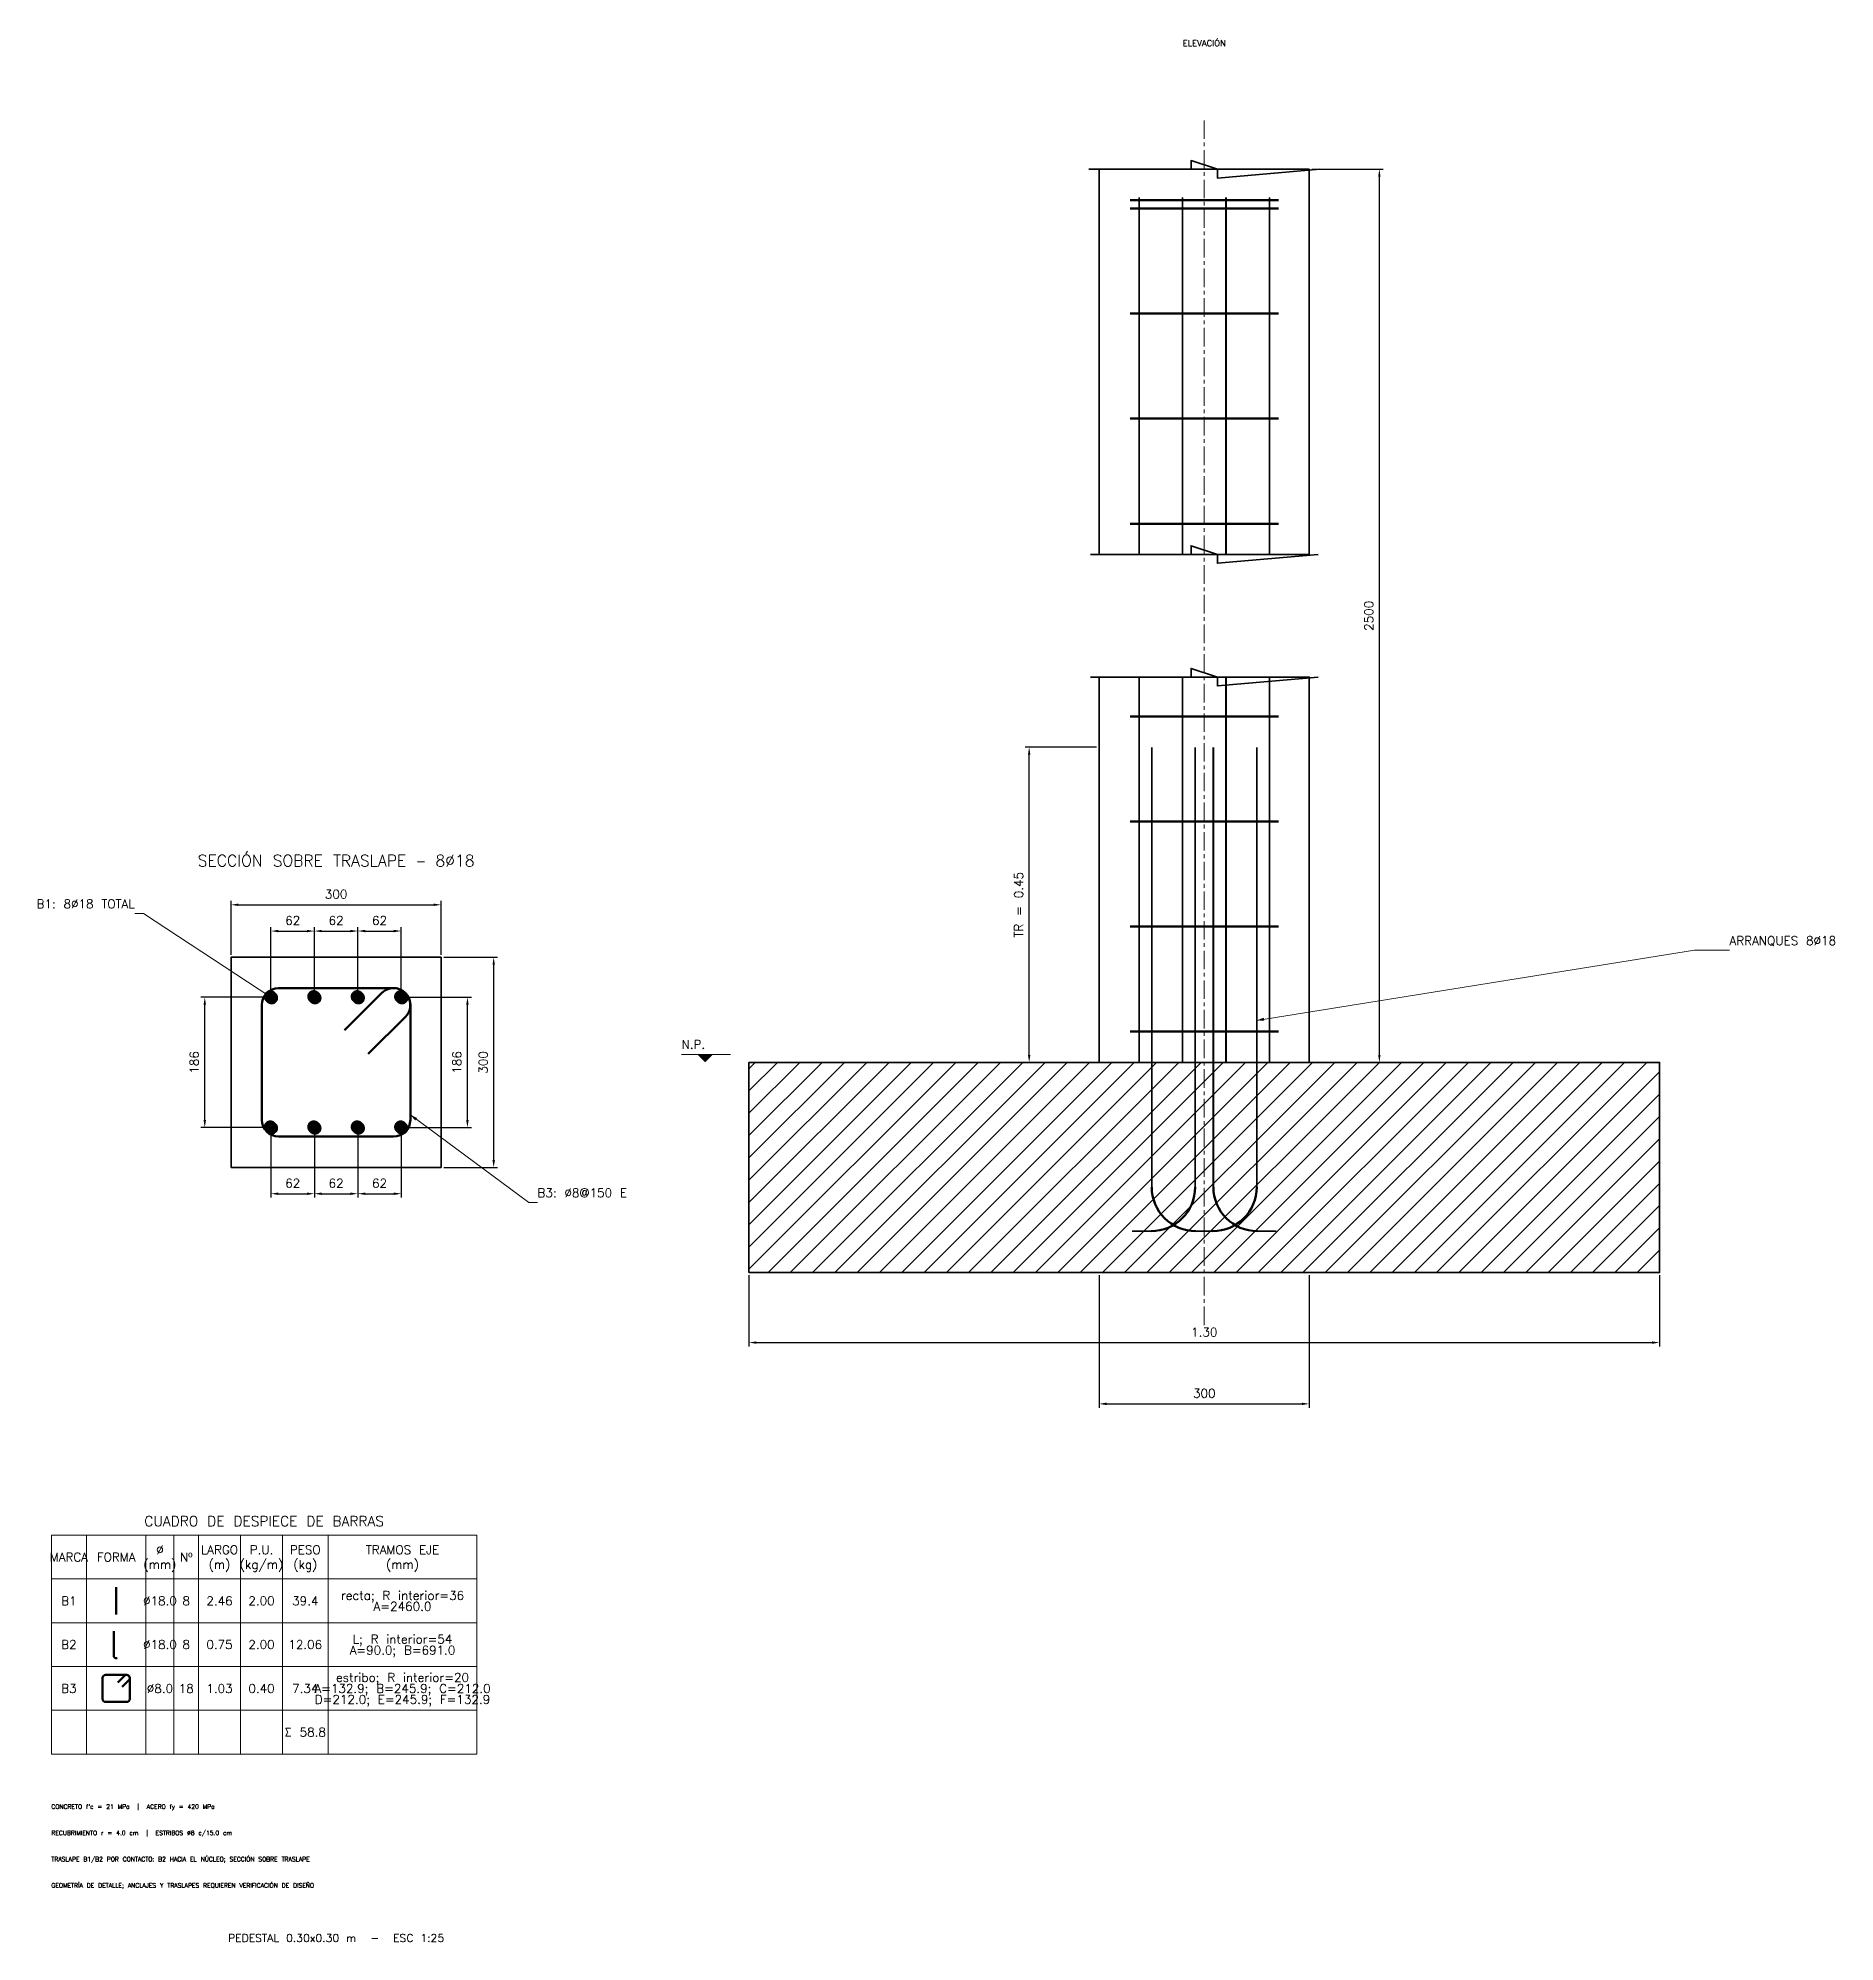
# Model space of a CAD drawing. Header units: millimetres. Extents: x -425 to 2140, y -1256 to 1462.
import ezdxf
from ezdxf.enums import TextEntityAlignment as Align

# ---------------------------------------------------------------- set-up
doc = ezdxf.new("R2010")
doc.units = ezdxf.units.MM
doc.header["$LTSCALE"] = 8.333333
doc.linetypes.add('CENTER', pattern=[5.08, 3.175, -0.635, 0.635, -0.635])
for name, color, linetype, lineweight in [('ACERO', 2, 'Continuous', 50), ('ACOTADO', 3, 'Continuous', 18), ('CONCRETO', 7, 'Continuous', 35), ('EJE', 1, 'CENTER', 13), ('HACHURADO', 8, 'Continuous', 9), ('TABLAS', 7, 'Continuous', 18), ('TEXTOS', 4, 'Continuous', 18)]:
    doc.layers.add(name, color=color, linetype=linetype, lineweight=lineweight)
doc.styles.add('ING', font='txt.shx')
doc.dimstyles.new('ING', dxfattribs={"dimtxt": 12.5, "dimasz": 10.625, "dimexe": 5.625, "dimexo": 3.75, "dimgap": 4.375, "dimtad": 1, "dimdec": 0, "dimtxsty": 'ING', "dimcen": 2.5, "dimazin": 3, "dimtfac": 1, "dimtmove": 0, "dimatfit": 3})

msp = doc.modelspace()

# ---------------------------------------------------------------- hatches: boundary and pattern name
at = {"layer": 'ACERO'}
h = msp.add_hatch(dxfattribs=at)
h.set_pattern_fill('SOLID')
edge = h.paths.add_edge_path()
edge.add_arc((-93, 93), 9, 0, 180)
edge.add_arc((-93, 93), 9, 180, 360)
h = msp.add_hatch(dxfattribs=at)
h.set_pattern_fill('SOLID')
edge = h.paths.add_edge_path()
edge.add_arc((-31, 93), 9, 0, 180)
edge.add_arc((-31, 93), 9, 180, 360)
h = msp.add_hatch(dxfattribs=at)
h.set_pattern_fill('SOLID')
edge = h.paths.add_edge_path()
edge.add_arc((31, 93), 9, 0, 180)
edge.add_arc((31, 93), 9, 180, 360)
h = msp.add_hatch(dxfattribs=at)
h.set_pattern_fill('SOLID')
edge = h.paths.add_edge_path()
edge.add_arc((93, 93), 9, 0, 180)
edge.add_arc((93, 93), 9, 180, 360)
h = msp.add_hatch(dxfattribs=at)
h.set_pattern_fill('SOLID')
edge = h.paths.add_edge_path()
edge.add_arc((-93, -93), 9, 0, 180)
edge.add_arc((-93, -93), 9, 180, 360)
h = msp.add_hatch(dxfattribs=at)
h.set_pattern_fill('SOLID')
edge = h.paths.add_edge_path()
edge.add_arc((-31, -93), 9, 0, 180)
edge.add_arc((-31, -93), 9, 180, 360)
h = msp.add_hatch(dxfattribs=at)
h.set_pattern_fill('SOLID')
edge = h.paths.add_edge_path()
edge.add_arc((31, -93), 9, 0, 180)
edge.add_arc((31, -93), 9, 180, 360)
h = msp.add_hatch(dxfattribs=at)
h.set_pattern_fill('SOLID')
edge = h.paths.add_edge_path()
edge.add_arc((93, -93), 9, 0, 180)
edge.add_arc((93, -93), 9, 180, 360)

# ---------------------------------------------------------------- linework, layer by layer
for p, q in [((1133.5, 1231), (1345.5, 1231)), ((1133.5, 1219), (1345.5, 1219)), ((1133.5, 1069), (1345.5, 1069)), ((1133.5, 919), (1345.5, 919)), ((1133.5, 769), (1345.5, 769)), ((1133.5, 494), (1345.5, 494)), ((1133.5, 344), (1345.5, 344)), ((1133.5, 194), (1345.5, 194)), ((-106, 82), (-106, -82)), ((82, 106), (-82, 106)), ((65, 99), (12, 45.9)), ((106, -82), (106, 82)), ((45.9, 12), (99, 65)), ((1133.5, 44), (1345.5, 44)), ((-82, -106), (82, -106)), ((-314, -788.1), (-314, -749.4)), ((-317.5, -847.1), (-317.5, -811.9)), ((-312.5, -850.6), (-314, -850.6)), ((-333.4, -878.8), (-333.4, -908.7)), ((-299, -874.4), (-329, -874.4)), ((-302.1, -875.7), (-311.8, -885.4)), ((-305.6, -891.6), (-295.9, -881.9)), ((-294.6, -908.7), (-294.6, -878.8)), ((-329, -913.1), (-299, -913.1))]:
    msp.add_line(p, q, dxfattribs=at)
at = {"layer": 'ACERO', "const_width": 2.52}
for points in [[(1146.5, 725), (1146.5, 1235)], [(1208.5, 725), (1208.5, 1235)], [(1270.5, 725), (1270.5, 1235)], [(1332.5, 725), (1332.5, 1235)], [(1146.5, 0), (1146.5, 550)], [(1208.5, 0), (1208.5, 550)], [(1270.5, 0), (1270.5, 550)], [(1332.5, 0), (1332.5, 550)], [(1164.5, -178), (1164.5, 450)], [(1226.5, -178), (1226.5, 450)], [(1252.5, -178), (1252.5, 450)], [(1314.5, -178), (1314.5, 450)], [(1136.5, -241), (1163.5, -241)], [(1224.5, -241), (1251.5, -241)], [(1254.5, -241), (1227.5, -241)], [(1342.5, -241), (1315.5, -241)]]:
    msp.add_lwpolyline(points, dxfattribs=at)
at = {"layer": 'ACERO'}
for centre, radius, start, end in [((-82, 82), 24, 90, 180), ((82, 82), 24, 0, 135), ((82, 82), 24, -45, 90), ((-82, -82), 24, 180, -90), ((82, -82), 24, -90, 0), ((1163.5, -178), 63, -90, 0), ((1227.5, -178), 63, 180, -90), ((1251.5, -178), 63, -90, 0), ((1315.5, -178), 63, 180, -90), ((-314, -847.1), 3.53, 180, -90), ((-329, -878.8), 4.39, 90, 180), ((-299, -878.8), 4.39, 0, 135), ((-299, -878.8), 4.39, -45, 90), ((-329, -908.7), 4.39, 180, -90), ((-299, -908.7), 4.39, -90, 0)]:
    msp.add_arc(centre, radius, start, end, dxfattribs=at)
at = {"layer": 'CONCRETO'}
for points in [[(1074.5, 1275), (1220.8, 1275), (1220.8, 1287.5), (1258.2, 1275), (1258.2, 1262.5), (1404.5, 1275)], [(1077, 725), (1220.8, 725), (1220.8, 737.5), (1258.2, 725), (1258.2, 712.5), (1402, 725)], [(1077, 550), (1220.8, 550), (1220.8, 562.5), (1258.2, 550), (1258.2, 537.5), (1402, 550)]]:
    msp.add_lwpolyline(points, dxfattribs=at)
for points in [[(1089.5, 725), (1389.5, 725), (1389.5, 1275), (1089.5, 1275)], [(1089.5, 0), (1389.5, 0), (1389.5, 550), (1089.5, 550)], [(-150, -150), (150, -150), (150, 150), (-150, 150)], [(589.5, -300), (1889.5, -300), (1889.5, 0), (589.5, 0)]]:
    msp.add_lwpolyline(points, close=True, dxfattribs=at)
at = {"layer": 'EJE'}
msp.add_line((1239.5, -375), (1239.5, 1350), dxfattribs=at)
at = {"layer": 'HACHURADO'}
for p, q in [((589.5, -295.4), (884.9, 0)), ((589.5, -263.6), (853.1, 0)), ((589.5, -231.7), (821.2, 0)), ((589.5, -199.9), (789.4, 0)), ((589.5, -168.1), (757.6, 0)), ((589.5, -136.3), (725.8, 0)), ((589.5, -104.5), (694, 0)), ((589.5, -72.6), (662.1, 0)), ((589.5, -40.8), (630.3, 0)), ((589.5, -9), (598.5, 0)), ((616.7, -300), (916.7, 0)), ((648.5, -300), (948.5, 0)), ((680.3, -300), (980.3, 0)), ((712.2, -300), (1012.2, 0)), ((744, -300), (1044, 0)), ((775.8, -300), (1075.8, 0)), ((807.6, -300), (1107.6, 0)), ((839.4, -300), (1139.4, 0)), ((871.3, -300), (1171.3, 0)), ((934.9, -300), (1234.9, 0)), ((966.7, -300), (1266.7, 0)), ((998.5, -300), (1298.5, 0)), ((1030.4, -300), (1330.4, 0)), ((1062.2, -300), (1362.2, 0)), ((1094, -300), (1394, 0)), ((1125.8, -300), (1425.8, 0)), ((1157.6, -300), (1457.6, 0)), ((1189.5, -300), (1489.5, 0)), ((1221.3, -300), (1521.3, 0)), ((1253.1, -300), (1553.1, 0)), ((1284.9, -300), (1584.9, 0)), ((1316.7, -300), (1616.7, 0)), ((1348.6, -300), (1648.6, 0)), ((1380.4, -300), (1680.4, 0)), ((1412.2, -300), (1712.2, 0)), ((1444, -300), (1744, 0)), ((1475.8, -300), (1775.8, 0)), ((1507.7, -300), (1807.7, 0)), ((1539.5, -300), (1839.5, 0)), ((1571.3, -300), (1871.3, 0)), ((903.1, -300), (1203.1, 0)), ((1603.1, -300), (1889.5, -13.6)), ((1634.9, -300), (1889.5, -45.4)), ((1666.8, -300), (1889.5, -77.3)), ((1698.6, -300), (1889.5, -109.1)), ((1730.4, -300), (1889.5, -140.9)), ((1762.2, -300), (1889.5, -172.7)), ((1794, -300), (1889.5, -204.5)), ((1825.9, -300), (1889.5, -236.4)), ((1857.7, -300), (1889.5, -268.2))]:
    msp.add_line(p, q, dxfattribs=at)
at = {"layer": 'TABLAS'}
for p, q in [((-356.5, -675), (-356.5, -987.5)), ((-271.5, -675), (-271.5, -987.5)), ((-231.5, -675), (-231.5, -987.5)), ((-196.5, -675), (-196.5, -987.5)), ((-136.5, -675), (-136.5, -987.5)), ((-76.5, -675), (-76.5, -987.5)), ((-11.5, -675), (-11.5, -987.5)), ((-406.5, -737.5), (201, -737.5)), ((-406.5, -800), (201, -800)), ((-406.5, -862.5), (201, -862.5)), ((-406.5, -925), (201, -925))]:
    msp.add_line(p, q, dxfattribs=at)
msp.add_lwpolyline([(-406.5, -987.5), (201, -987.5), (201, -675), (-406.5, -675)], close=True, dxfattribs=at)
at = {"layer": 'TEXTOS'}
for p, q in [((-275, 212.5), (-287.5, 212.5)), ((-93, 93), (-275, 212.5)), ((1314.5, 60), (1939.5, 160)), ((1939.5, 160), (1989.5, 160)), ((493.2, 11.2), (563, 11.2)), ((106, -75), (275, -200)), ((275, -200), (287.5, -200))]:
    msp.add_line(p, q, dxfattribs=at)
for points in [[(-93, 93), (-100.5, 100.6), (-102.9, 96.9)], [(1314.5, 60), (1325.1, 59.5), (1324.4, 63.8)], [(515.8, 11.2), (538.2, 11.2), (527, 0)], [(106, -75), (113, -83), (115.7, -79.4)]]:
    msp.add_solid(points, dxfattribs=at)

# ---------------------------------------------------------------- texts
at = {"layer": 'TABLAS', "style": 'ING'}
msp.add_text('CUADRO DE DESPIECE DE BARRAS', height=14.375, dxfattribs=at).set_placement((-102.8, -666.4), align=Align.BOTTOM_CENTER)
for s, p in [('MARCA', (-381.5, -706.2)), ('FORMA', (-314, -706.2)), ('Ø', (-251.5, -695.8)), ('Nº', (-214, -706.2)), ('LARGO', (-166.5, -695.8)), ('P.U.', (-106.5, -695.8)), ('PESO', (-44, -695.8)), ('TRAMOS EJE', (94.8, -695.8)), ('(mm)', (-251.5, -716.7)), ('(m)', (-166.5, -716.7)), ('(kg/m)', (-106.5, -716.7)), ('(kg)', (-44, -716.7)), ('(mm)', (94.8, -716.7)), ('recta; R interior=36', (94.8, -760.9)), ('B1', (-381.5, -768.8)), ('Ø18.0', (-251.5, -768.8)), ('8', (-214, -768.8)), ('2.46', (-166.5, -768.8)), ('2.00', (-106.5, -768.8)), ('39.4', (-44, -768.8)), ('A=2460.0', (94.8, -776.6)), ('B2', (-381.5, -831.2)), ('Ø18.0', (-251.5, -831.2)), ('8', (-214, -831.2)), ('0.75', (-166.5, -831.2)), ('2.00', (-106.5, -831.2)), ('12.06', (-44, -831.2)), ('A=90.0; B=691.0', (94.8, -839.1)), ('L; R interior=54', (94.8, -823.4)), ('B3', (-381.5, -893.8)), ('Ø8.0', (-251.5, -893.8)), ('18', (-214, -893.8)), ('1.03', (-166.5, -893.8)), ('0.40', (-106.5, -893.8)), ('7.34', (-44, -893.8)), ('A=132.9; B=245.9; C=212.0', (94.8, -893.8)), ('estribo; R interior=20', (94.8, -878.1)), ('D=212.0; E=245.9; F=132.9', (94.8, -909.4)), ('Σ 58.8', (-44, -956.2))]:
    msp.add_text(s, height=12.5, dxfattribs=at).set_placement(p, align=Align.MIDDLE_CENTER)
at = {"layer": 'TEXTOS', "style": 'ING'}
for s, height, p in [('ELEVACIÓN', 8.75, (1239.5, 1455)), ('PEDESTAL 0.30x0.30 m  -  ESC 1:25', 11.25, (0, -1250))]:
    msp.add_text(s, height=height, dxfattribs=at).set_placement(p, align=Align.MIDDLE_CENTER)
msp.add_text('SECCIÓN SOBRE TRASLAPE — 8Ø18', height=16.25, dxfattribs=at).set_placement((0, 275), align=Align.BOTTOM_CENTER)
msp.add_text('B1: 8Ø18 TOTAL', height=12.5, dxfattribs=at).set_placement((-287.5, 216.2), align=Align.BOTTOM_RIGHT)
for s, p in [('ARRANQUES 8Ø18', (1989.5, 163.8)), ('N.P.', (493.2, 15.6)), ('B3: Ø8@150 E', (287.5, -196.2))]:
    msp.add_text(s, height=12.5, dxfattribs=at).set_placement(p, align=Align.BOTTOM_LEFT)
for s, p in [("CONCRETO f'c = 21 MPa  |  ACERO fy = 420 MPa", (-406.5, -1062.5)), ('RECUBRIMIENTO r = 4.0 cm  |  ESTRIBOS Ø8 c/15.0 cm', (-406.5, -1100)), ('TRASLAPE B1/B2 POR CONTACTO: B2 HACIA EL NÚCLEO; SECCIÓN SOBRE TRASLAPE', (-406.5, -1137.5)), ('GEOMETRÍA DE DETALLE; ANCLAJES Y TRASLAPES REQUIEREN VERIFICACIÓN DE DISEÑO', (-406.5, -1175))]:
    msp.add_text(s, height=6.25, dxfattribs=at).set_placement(p, align=Align.MIDDLE_LEFT)

# ---------------------------------------------------------------- dimensions: what is measured, and where the dimension line sits
at = {"layer": 'ACOTADO'}
for base, p1, p2, text in [((1489.5, 0), (1389.5, 0), (1389.5, 1275), '2500'), ((989.5, 0), (1089.5, 0), (1089.5, 450), 'TR = 0.45'), ((225, -150), (150, -150), (150, 150), '300'), ((-187.5, -93), (-93, -93), (-93, 93), '186'), ((187.5, -93), (93, -93), (93, 93), '186')]:
    msp.add_linear_dim(base=base, p1=p1, p2=p2, angle=90, text=text, dimstyle='ING', override={"dimscale": 1, "dimtxt": 12.5, "dimasz": 10.625, "dimexe": 5.625, "dimexo": 3.75, "dimgap": 8.75, "dimtad": 1, "dimtih": 0, "dimtoh": 0, "dimtofl": 1}, dxfattribs=at).render()
for base, p1, p2, text in [((-150, 225), (-150, 150), (150, 150), '300'), ((-93, 187.5), (-93, 93), (-31, 93), '62'), ((-31, 187.5), (-31, 93), (31, 93), '62'), ((31, 187.5), (31, 93), (93, 93), '62'), ((-93, -187.5), (-93, -93), (-31, -93), '62'), ((-31, -187.5), (-31, -93), (31, -93), '62'), ((31, -187.5), (31, -93), (93, -93), '62'), ((589.5, -400), (589.5, -300), (1889.5, -300), '1.30'), ((1089.5, -487.5), (1089.5, -300), (1389.5, -300), '300')]:
    msp.add_linear_dim(base=base, p1=p1, p2=p2, text=text, dimstyle='ING', override={"dimscale": 1, "dimtxt": 12.5, "dimasz": 10.625, "dimexe": 5.625, "dimexo": 3.75, "dimgap": 8.75, "dimtad": 1, "dimtih": 0, "dimtoh": 0, "dimtofl": 1}, dxfattribs=at).render()

doc.saveas('drawing.dxf')
